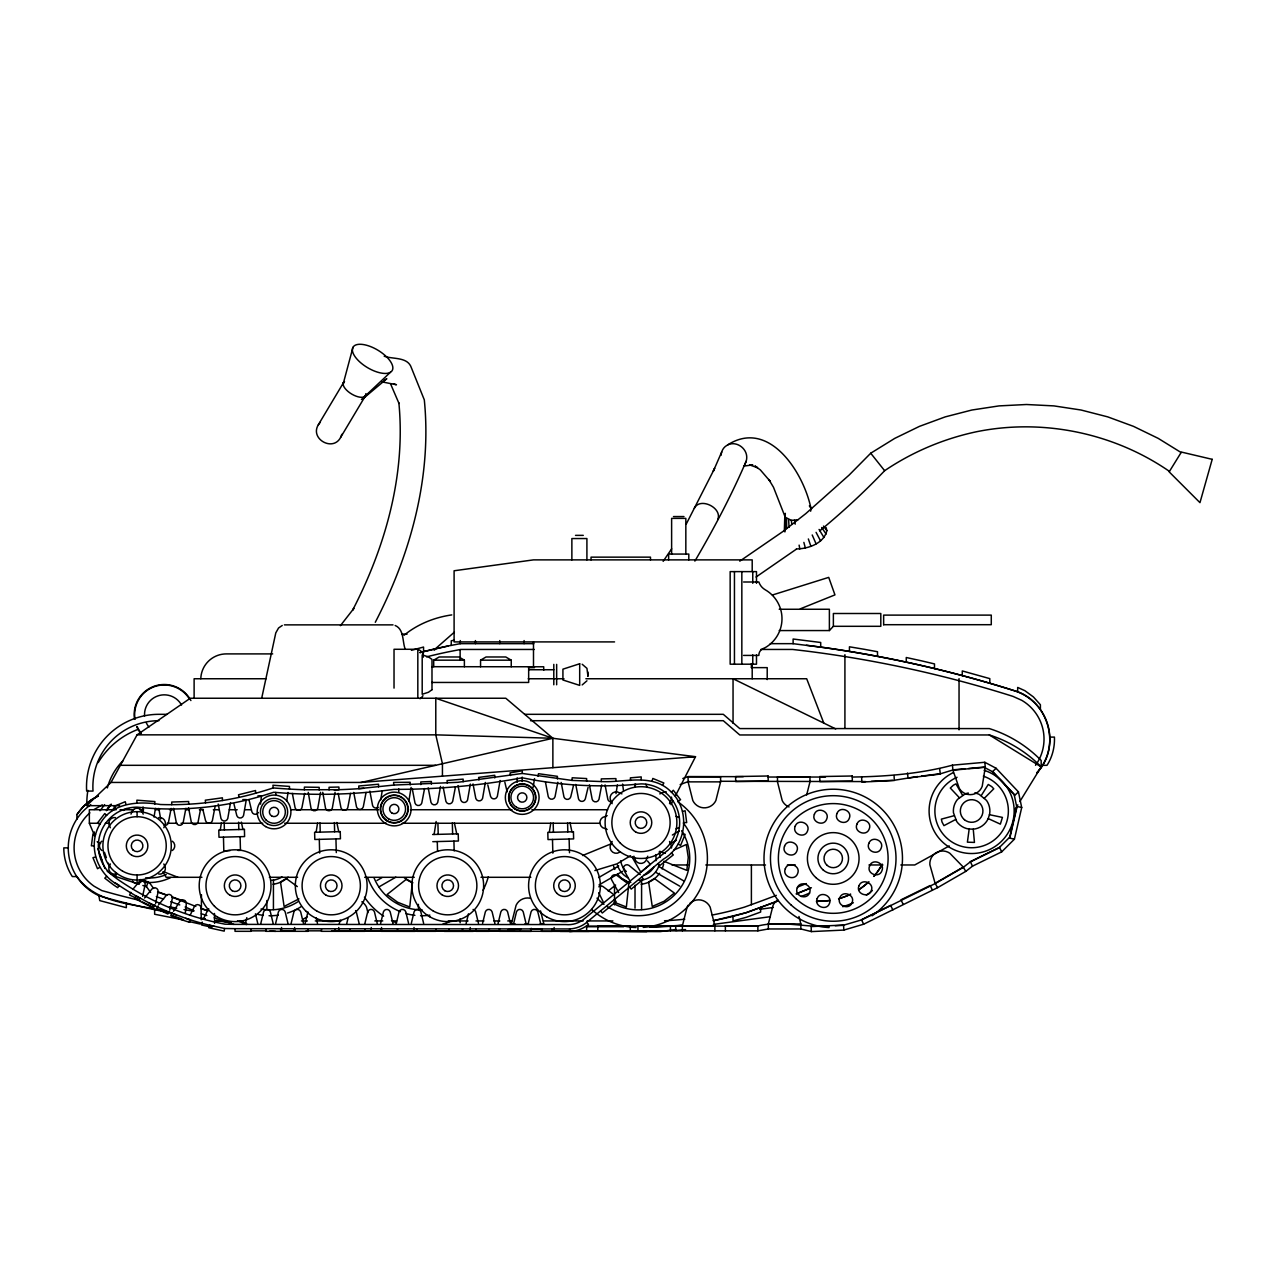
<?xml version="1.0" encoding="UTF-8"?>
<svg xmlns="http://www.w3.org/2000/svg" width="1276" height="1276" viewBox="0 0 1276 1276"><rect width="100%" height="100%" fill="white"/><g stroke="black" fill="none" stroke-linecap="round" stroke-linejoin="round"><path stroke-width="1.5" d="M378.525 786.909L378.525 784.23L358.795 786L358.795 788.664L393.774 785.075L457.861 782.3L522.267 773.447L571.983 780.418L601.267 781.55L601.283 778.886L615.925 778.599L615.925 781.263M201.401 908.496L201.448 894.683M522.267 773.447L522.283 770.736L510.049 772.905L510.48 775.521M601.267 781.55C624.873 782.858 652.61 772.57 671.415 792.157C690.683 810.739 686.663 845.844 663.345 859.195L585.269 923.521A29.46 29.46 0 0 1 569.59 928.944L235.039 928.673L235.023 931.32L250.989 931.32L250.989 928.673M784.995 530.545L785.282 513.335L784.899 531.933M641.158 779.572L641.222 776.909L630.376 777.85L630.567 780.481M106.658 876.277L104.776 878.175L113.468 884.842L117.695 887.665L119.162 885.464C97.215 874.666 87.103 845.797 99.831 824.344C111.794 802.285 138.494 800.961 160.409 804.502C186.79 805.379 213.283 802.971 239.09 797.372C250.622 794.82 261.995 791.614 273.224 787.93C283.575 788.791 293.943 789.429 304.326 789.764L304.406 787.101L319.175 787.34L319.175 789.988M784.341 531.071L784.82 515.392M582.191 664.254L586.944 668.353L587.901 675.833M154.747 804.215L154.89 801.567L136.883 800.18L136.931 802.843M571.983 780.418L572.19 777.77L586.625 778.567L586.625 781.231M185.323 913.377L186.328 903.567A3.541 3.541 0 0 0 179.932 901.319L173.488 911.255M224.512 928.481L224.209 931.129L208.833 927.748L209.471 925.18L224.512 928.481L235.039 928.673M969.17 829.081L967.399 842.176L974.449 842.431L973.253 829.177A18.263 18.263 0 0 0 988.23 818.586L989.634 814.024A18.263 18.263 0 0 0 986.507 800.403L979.234 794.39A18.263 18.263 0 0 0 974.673 792.986M220.269 830.022L221.45 822.621M316.113 832.255L317.58 822.988M434.095 834.456L436.153 821.505M549.302 832.351L550.769 823.1M984.817 762.282L985.263 767.275L982.217 786.303A12.744 12.744 0 0 1 959.265 788.345L952.901 770.162L952.454 765.169L984.817 762.282L996.109 768.28L1018.439 791.886L1021.709 807.533L1014.404 839.193L1001.692 851.858L972.503 866.149L965.757 871.396L937.621 887.649L863.661 924.207L843.819 930.076L811.361 931.592L800.85 928.96L768.343 928.96L757.88 930.842L575.157 930.842M538.041 776.318L538.472 773.703L557.405 776.334L557.405 778.998M261.692 698.243L275.791 632.88L278.567 627.983L282.251 625.479M142.593 896.342L145.097 884.778A3.541 3.541 0 0 0 140.95 880.743M155.624 903.392L158.128 891.812A3.541 3.541 0 0 0 152.035 888.878L144.523 898.033M169.804 909.995L172.308 898.432A3.541 3.541 0 0 0 166.215 895.481L158.702 904.636M810.643 511.197L811.105 509.14C804.024 472.694 768.024 416.04 725.215 446.552A14.196 12.824 42.8 0 0 721.147 455.229M796.384 548.951C808.25 548.824 823.849 543.496 826.864 530.672L826.146 527.658M202.262 922.085L201.608 924.972L211.928 927.301M154.029 817.103L155.417 808.394M260.527 804.135L261.452 795.841L257.927 795.841M245.423 923.409L246.81 917.651M286.669 801.184L288.057 792.46M260.814 923.409L263.59 911.893A3.541 3.541 0 0 1 270.368 911.893L273.144 923.409M275.632 923.409L278.407 911.893A3.541 3.541 0 0 1 285.186 911.893L287.961 923.409M291.135 923.409L293.911 911.893A3.541 3.541 0 0 1 300.689 911.893L303.465 923.409M305.155 923.409L307.947 911.893M346.769 923.409L348.173 917.651M380.774 799.797L382.162 791.072M364.904 923.409L367.679 911.893A3.541 3.541 0 0 1 374.458 911.893L377.233 923.409M408.798 801.456L411.111 787.42M380.631 923.409L383.422 911.893A3.541 3.541 0 0 1 390.185 911.893L392.976 923.409M396.262 923.409L399.037 911.893A3.541 3.541 0 0 1 405.816 911.893L408.591 923.409M411.303 923.409L414.078 911.893A3.541 3.541 0 0 1 420.857 911.893L423.632 923.409M466.139 923.409L468.467 913.823M482.567 923.409L485.343 911.893A3.541 3.541 0 0 1 492.121 911.893L494.897 923.409M498.071 923.409L500.846 911.893A3.541 3.541 0 0 1 507.625 911.893L510.4 923.409M533.145 787.292L534.532 778.583M513.686 923.409L516.461 911.893A3.541 3.541 0 0 1 523.24 911.893L526.015 923.409M528.28 923.409L531.055 911.893A3.541 3.541 0 0 1 537.834 911.893L540.609 923.409M573.498 785.426L570.723 796.942A3.541 3.541 0 0 1 563.96 796.942L561.169 782.459M588.077 787.42L585.301 798.935A3.541 3.541 0 0 1 578.522 798.935L575.747 784.453M616.005 793.608L617.393 784.884M339.225 923.952L340.166 920.219M682.389 930.842L682.389 925.818L687.11 907.14A12.744 12.744 0 0 1 688.338 905.083M720.589 781.869L715.868 800.546A12.744 12.744 0 0 1 692.82 800.546L688.099 781.869L688.099 776.845L720.589 776.845L720.589 781.869L688.099 781.869M768.343 928.96L768.343 923.952L773.081 905.274A12.744 12.744 0 0 1 777.786 899.947M806.671 794.932L809.973 781.869L809.973 776.845L777.483 776.845L777.483 781.869L782.204 800.546A12.744 12.744 0 0 0 789.046 806.942M343.515 382.656L352.958 347.375M652.132 781.024L652.818 778.44L663.839 783.001L662.515 785.314M139.228 884.284L115.638 876.484L116.69 873.31M150.664 892.434L146.501 886.692L148.064 881.923L140.807 879.531M343.228 384.124L344.026 381.795L318.346 424.78C309.574 438.848 333.004 452.135 340.612 437.429L365.606 395.56M365.909 394.093L365.111 396.421L361.443 399.452M130.997 814.136L132.449 810.563A5.71 5.71 0 0 1 141.732 810.563L143.183 814.136M634.523 787.356L635.783 784.261M647.745 856.212L645.863 860.853A6.189 6.189 0 0 1 635.783 860.853L633.885 856.212M340.612 437.429L341.872 434.303M721.706 451.959L713.348 471.115L714.624 468.42L686.137 524.276M746.189 461.178C731.403 495.582 713.778 528.822 694.878 561.105M110.358 863.964L108.859 867.52A5.71 5.71 0 0 0 115.43 874.092M163.822 827.741L165.322 824.184A5.71 5.71 0 0 0 158.75 817.613L158.862 817.709M612.129 841.458L610.167 846.068A6.189 6.189 0 0 0 617.297 853.213L620.391 851.905M669.517 803.657L671.479 799.031A6.189 6.189 0 0 0 671.479 797.085M694.319 508.263C700.093 496.731 722.79 507.992 717.718 519.619M375.288 622.289C410.569 554.263 432.038 476.857 424.302 399.851L411.366 367.743C407.682 356.594 392.912 359.401 384.204 356.227M130.854 892.323L129.562 894.986L139.068 899.58M154.97 904.732L153.678 907.395L142.577 902.036M158.049 905.976L156.757 908.64L167.858 913.999L169.15 911.335M190.108 915.259L194.462 906.407A3.541 3.541 0 0 1 201.082 907.89L201.257 919.741M203.458 918.88L207.829 910.027A3.541 3.541 0 0 1 208.833 908.911M670.921 804.614L672.835 800.897M675.307 796.065L695.516 756.716L552.875 738.278L435.786 734.848L137.074 734.848L110.98 782.443L86.64 805.666L119.593 805.666M1014.787 809.797L1017.833 804.837M1019.859 801.535L1041.184 766.876L1041.184 760.48A125.032 125.032 0 0 0 989.331 728.58L739.761 728.58L723.301 714.321L524.595 714.321M586.944 680.81L582.191 684.909M671.654 548.824L663.153 561.344M100.038 810.754L104.632 804.63M107.072 809.239L110.518 804.646M106.355 810.691L110.932 804.582M318.346 424.78L320.388 422.101M340.405 625.671L353.851 608.429L352.654 610.119C385.48 546.686 405.848 474.576 398.862 402.769M76.943 814.551L83.243 806.639L90.931 800.1L98.268 795.969A52.603 52.603 0 0 0 76.943 814.551L76.943 819.176M132.752 889.452L139.004 881.828M1036.878 772.666C1061.584 747.704 1048.76 700.795 1015.233 690.97C953.379 671.415 889.93 656.917 825.7 647.809M779.205 630.567L829.384 630.567L833.372 626.309L833.372 613.501L880.807 613.501L880.807 626.309L833.372 626.309M123.325 810.435L126.356 808.601L128.732 808.872M1181.113 452.533L1158.209 438.37L1133.503 426.359L1107.712 416.869L1081.091 410.027L1053.928 405.896L1026.478 404.508L999.044 405.896L971.865 410.027L945.261 416.869L919.47 426.359L894.763 438.37L870.726 453.219L849.194 475.007L805.778 513.638L782.89 531.534L739.777 561.153M1169.454 471.402C1113.788 432.899 1042.636 418.241 976.315 431.782C943.602 438.753 912.34 451.943 884.635 470.7C864.251 492.026 842.559 512.043 819.814 530.816M981.212 795.634L988.262 784.453L991.755 786.638L993.765 788.807L984.434 798.17M671.415 792.157L673.313 790.259L680.571 799.733L678.258 801.073M996.109 768.28L992.473 771.725L1014.787 795.331L1018.439 791.886M364.553 396.645L390.408 372.289A22.793 10.144 30.9 0 0 372.145 347.231A22.793 10.144 30.9 0 0 355.35 357.089A22.793 10.144 30.9 0 0 390.408 372.289M454.368 632.162L434.047 649.978L435.419 649.34M403.982 635.32C417.555 624.155 434.446 617.393 451.784 614.904M363.58 398.24L386.819 378.717L384.156 380.36M298.951 898.878L284.101 906.454L280.497 882.003L286.239 878.526L297.34 886.581M608.173 890.983L615.622 885.081M796.176 549.302L756.062 577.007M137.074 734.848L190.284 698.243L505.79 698.243L552.875 738.278L552.875 767.689M630.583 855.717L617.01 863.836L594.855 870.567M433.696 666.774L433.696 660.17L439.183 656.981L458.913 656.981L464.384 660.17L464.384 666.774M480.558 666.774L480.558 660.17L486.044 656.981L505.775 656.981L511.245 660.17L511.245 666.774M99.831 867.361L97.502 868.701L92.941 857.679L95.525 856.993M376.978 880.488L382.002 877.585M379.004 886.884L395.831 877.17M598.619 877.585L618.716 865.973M672.356 835.014L679.183 831.059M598.986 884.938L622.544 871.333M669.725 844.106L676.36 840.262M937.621 887.649L935.117 883.295L963.252 867.058L965.757 871.396M94.105 809.51L102.287 804.901M949.248 845.94L914.748 864.968L900.824 864.968M673.935 850.023L686.297 844.521L688.258 857.408L686.839 870.376L663.855 861.284M582.574 855.526L611.89 843.516M607.169 815.635L602.511 817.517A6.189 6.189 0 0 0 602.511 827.598L607.169 829.48M676.025 828.858L679.119 827.598M659.772 793.895L664.333 791.902A6.189 6.189 0 0 1 666.295 791.886M800.307 608.827L834.951 594.887L828.714 577.374L772.427 594.999M811.408 887.761L796.128 893.902A1585.893 1585.893 0 0 0 810.26 888.192M801.232 896.486L809.718 893.072M776.94 901.319L746.364 912.643L713.475 920.682M682.82 778.535L688.099 776.558L743.27 776.669M680.172 784.58L688.96 781.279M727.926 444.798C736.619 440.73 747.226 448.53 746.731 457.909A14.196 12.824 42.8 0 1 744.801 464.129M852.272 777.036C885.863 776.574 919.98 773.878 952.454 765.169M940.683 773.719L953.363 769.827L964.8 768.806M743.653 466.107L752.76 464.911L749.602 464.911L757.497 467.718L755.009 466.011L760.368 469.935L770.401 481.61L768.822 479.489L773.495 487.272L785.25 517.227L791.343 520.353L797.915 519.795M954.129 815.699L941.369 819.128L942.023 822.015L943.953 825.652L955.644 819.495M411.43 650.297L423.552 647.044L423.552 651.685L420.091 652.61M682.548 811.44L685.132 810.754L686.695 822.589L684.016 822.589M423.552 651.685L447.972 646.039M507.912 929.71L520.927 928.96M454.415 640.169L451.257 640.775L451.257 645.417M894.62 780.21L917.731 776.526M759.619 909.31L773.352 907.459M816.481 901.606L820.404 901.079A70.499 70.499 0 0 0 829.607 900.473A70.579 70.579 0 0 1 816.624 901.079M675.961 929.47L660.234 931.592L331.616 930.794M713.348 924.414L770.401 916.678M921.559 776.063L938.769 773.942M685.563 929.55L675.738 930.491L675.738 925.85M968.596 768.471L983.844 767.115L993.207 772.092L1014.085 794.166L1016.876 807.485L1010.113 836.801L998.917 847.95L969.999 862.113L963.125 867.473L935.452 883.439L861.938 919.789L843.021 925.371L835.238 925.738M952.901 770.162L985.263 767.275M681.831 925.339L650.202 926.95M360.773 782.443L695.516 756.716L689.566 756.716M865.591 781.582L720.589 781.279M871.396 781.311L892.69 780.306M829.384 926.025C805.443 927.955 781.406 919.996 757.45 926.105L586.625 926.105M304.326 789.764L339.001 789.685L338.906 787.037L329.048 787.276L329.096 789.924M432.612 834.504L458.228 833.834L458.419 841.012L432.787 841.682M229.983 850.645L223.826 850.805L223.459 837.136M238.022 850.438L240.462 850.374L240.111 836.689M646.773 931.592L618.142 931.368M673.473 516.557L683.968 516.557M575.508 535.362L583.276 535.362M743.557 582L758.853 582A14.18 14.18 0 0 0 765.249 589.799A33.335 33.335 0 0 1 765.249 647.618L763.144 648.559A7.193 7.193 0 0 0 758.853 655.417L743.557 655.417M779.205 609.258L829.384 609.258L829.384 630.567M883.646 624.698L991.277 624.698L991.277 615.112L883.646 615.112L883.646 624.777M284.389 624.873L393.024 624.873M614.553 641.908L454.096 641.908L454.096 570.771L533.496 559.877L752.202 559.877L752.202 571.616M460.126 643.662L533.862 643.662M770.289 643.662L793.114 643.662L793.114 639.021L820.707 642.482L820.707 647.123M534.229 649.452L460.684 649.452L448.977 651.717A526.015 526.015 0 0 0 426.535 656.853M760.815 649.452L792.619 649.452L805.698 650.983A1166.774 1166.774 0 0 1 1013.016 696.393L1021.757 700.333A44.82 44.82 0 0 1 1035.522 765.329M272.681 653.902L226.315 653.902A25.536 25.536 0 0 0 200.795 678.752M433.696 660.17L464.384 660.17M480.558 660.17L511.245 660.17M431.735 666.694L543.72 666.774L543.72 670.203M528.551 667.635L534.485 667.635M751.42 667.635L767.211 667.635L767.211 679.598M528.663 669.74L553.8 669.74M266.094 678.752L194.112 678.752L194.112 697.828M528.2 678.752L564.008 678.752M585.875 678.752L806.687 678.752L823.802 723.093M431.735 682.453L528.663 682.453L528.663 666.694M166.901 714.321L158.942 714.321A72.445 72.445 0 0 0 86.64 791.072L93.02 791.072A66.065 66.065 0 0 1 158.942 720.701M530.545 720.701L723.301 720.701L739.761 734.96L989.331 734.96L1041.184 766.876A125.032 125.032 0 0 0 989.331 734.96M1049.797 737.097L1054.439 737.097C1054.869 746.923 1052.381 757.035 1046.99 765.329L1042.364 765.329M120.375 765.313L435.579 765.313M768.104 777.036L825.492 777.036M110.98 782.443L361.236 782.443L552.875 738.278L435.786 698.243L435.786 734.848L442.437 763.734L442.437 776.175M242.807 799.589L246.316 799.589L243.541 815.539A3.541 3.541 0 0 1 236.778 815.539L233.986 804.039M116.212 809.734L89.352 809.734L89.352 823.259L94.312 835.014M120.04 809.734L133.693 809.734M139.658 809.734L143.646 809.734M155.592 809.734L159.58 809.734M169.533 809.734L173.504 809.734M185.451 809.734L189.438 809.734M199.391 809.734L203.378 809.734M213.331 809.734L219.312 809.734M229.265 809.734L237.224 809.734M245.199 809.734L251.165 809.734M290.992 809.734L378.605 809.734M410.457 809.734L512.011 809.734M531.917 809.734L607.583 809.734M89.352 823.259L99.321 823.259M105.302 823.259L109.273 823.259M167.076 823.259L177.045 823.259M181.032 823.259L262.744 823.259M284.66 823.259L386.309 823.259M402.259 823.259L599.56 823.259M94.057 845.844L91.378 845.844L92.941 834.025L95.525 834.711M68.441 847.87L63.8 847.87A52.603 52.603 0 0 0 72.317 876.564L76.943 876.564C98.284 906.534 140.248 903.248 172.18 913.217M671.974 864.968L687.892 864.968M705.803 864.968L765.504 864.968M787.388 864.968L795.363 864.968M868.988 864.968L882.912 864.968M201.927 877.298L166.103 877.298L163.153 872.098M269.348 877.298L297.611 877.298M364.649 877.298L414.285 877.298M480.988 877.298L530.832 877.298M301.407 920.937L307.356 920.937M315.284 920.937L341.091 920.937M374.809 920.937L382.752 920.937M392.673 920.937L396.645 920.937M448.227 920.937L468.069 920.937M476.012 920.937L483.939 920.937M493.86 920.937L499.825 920.937M507.752 920.937L511.724 920.937M543.464 920.937L583.148 920.937M587.12 920.937L612.911 920.937M515.185 923.952L511.373 923.952L516.094 905.274A12.744 12.744 0 0 1 530.003 898.192M524.739 923.952L528.567 923.952M540.035 923.952L543.863 923.952L540.545 910.873M768.343 923.952L800.85 923.952L800.85 928.96M682.389 925.818L714.879 925.818L714.879 930.842M587.024 926.727L623.709 926.727M530.481 928.96L541.949 928.96M250.957 930.842L266.237 930.842M306.112 930.842L321.408 930.842M332.94 930.842L350.214 930.842M363.596 930.842L381.524 930.842L381.524 927.492M396.82 930.842L417.81 930.842M434.972 930.842L450.269 930.842M461.434 930.842L475.964 930.842M487.432 930.842L498.9 930.842M569.431 930.842L554.135 930.842L554.135 927.492M415.322 931.368L381.253 931.32L381.253 928.673M444.287 931.368L473.268 931.368M560.196 931.368L589.177 931.368M401.621 634.06L407.028 634.204M973.349 829.177L968.596 829.001A18.263 18.263 0 0 1 956.745 821.569L953.443 812.716A18.263 18.263 0 0 1 957.558 799.35L965.262 793.879A18.263 18.263 0 0 1 968.34 793.034M269.954 930.922L275.536 931.368M243.03 923.824L245.853 924.143M792.954 643.662L825.859 647.809M216.282 920.538L231.052 922.468M201.544 918.353L205.213 918.895M183.6 919.948L154.635 914.254L154.635 909.628M381.731 381.843L396.453 384.746L393.439 383.821M989.426 814.694L1002.426 817.406L1000.352 824.137L988.23 818.586M188.258 921.368L200.284 924.079M1021.709 807.533L1016.828 806.4L1009.523 838.061L1014.404 839.193M682.548 833.722L685.132 834.408L680.571 845.43L678.258 844.09M201.066 908.432L208.355 910.729M201.209 908.783L206.68 910.506M201.385 913.791L206.856 915.514M214.145 917.811L233.907 924.414M185.69 918.289L190.395 919.805L189.598 922.325A215.134 215.134 0 0 1 170.777 915.578L171.75 913.106L185.69 918.289A284.181 284.181 0 0 0 214.288 926.36M140.089 879.595L149.42 882.673L153.614 888.463M142.864 885.48L146.501 886.692M172.005 915.45L181.974 918.959M158.017 891.876L167.028 895.082M172.435 897.012L185.036 901.494M157.538 892.02L166.725 895.273M172.228 897.235L195.834 906.454M156.342 896.597L163.551 899.165M170.745 901.733L179.756 904.939M163.232 871.588L178.002 877.298M614.219 902.244L626.372 906.997L628.956 882.418L623.087 879.18M676.025 816.257L679.119 817.517M621.922 793.863L617.297 791.902A6.189 6.189 0 0 0 610.167 799.031L612.129 803.657M659.724 851.252L664.333 853.213A6.189 6.189 0 0 0 665.322 853.293M237.527 920.809L246.443 924.59M185.148 906.997L194.159 910.873M395.145 625.479C404.061 629.18 402.387 641.35 405.018 648.655M149.148 902.993L153.614 905.131L152.466 907.523A215.134 215.134 0 0 1 134.762 898.224L136.085 895.912L149.148 902.993A284.181 284.181 0 0 0 176.359 914.94M835.7 728.915L733.046 678.752L733.046 723.332M97.151 841.729L100.629 843.484M959.345 797.691L950.301 788.042L953.332 785.234L955.931 783.863L962.582 795.299M658.416 866.276L684.159 881.142M655.88 872.385L679.725 886.166M99.831 824.344L97.502 823.004L104.776 813.53L106.658 815.428M107.248 871.269L115.638 876.484M626.229 882.37L616.723 875.304A3.541 3.541 0 0 0 611.523 879.643L618.653 892.546M612.544 893.663L603.054 886.597A3.541 3.541 0 0 0 598.843 886.836M671.415 853.006L673.313 854.904L659.788 865.575L658.097 863.533M963.252 867.058L949.822 853.245A12.744 12.744 0 0 0 929.869 864.761L935.117 883.295M810.659 507.29L809.367 505.79L811.616 508.773M647.474 860.933L650.313 864.362L640.839 872.242L632.752 858.206A3.541 3.541 0 0 1 632.481 856.738M640.265 874.634L628.861 865.288A3.541 3.541 0 0 0 623.661 869.626L630.791 882.529M641.684 877.075L643.375 879.116L631.253 889.117L629.562 887.075M614.426 899.564L616.101 901.606L602.304 913.01L600.613 910.952M870.726 453.219L884.635 470.7M586.832 922.325L588.491 924.398L586.816 925.69A32.107 32.107 0 0 1 569.718 931.592L569.59 928.944M823.483 526.063L826.864 530.672M821.68 527.498L826.098 534.022M819.064 529.428L823.945 537.483M115.574 808.585L114.234 806.273L125.255 801.711L125.957 804.295M816.082 532.347L820.532 540.849M598.715 892.706L603.07 901.558M1001.692 851.858L999.491 847.344L970.302 861.635L972.503 866.149M932.357 890.042L930.156 885.528L900.968 899.835L903.185 904.333M892.849 909.916L890.632 905.402L861.46 919.693L863.661 924.207M812.206 534.979L816.082 543.847M390.6 383.948L399.005 403.487M669.517 841.458L671.479 846.068A6.189 6.189 0 0 1 671.479 848.03M163.822 863.964L165.322 867.52A5.71 5.71 0 0 1 158.75 874.092M110.358 827.741L108.859 824.184A5.71 5.71 0 0 1 115.43 817.613M645.863 784.261L647.123 787.356M99.608 854.043L102.255 861.236M104.457 852.352L106.402 857.743M108.332 863.134L109.64 866.739M97.789 848.652L104.919 868.43M808.346 538.95L810.898 546.303M803.864 542.396L805.363 548.042M798.951 916.471L800.85 923.952M714.879 925.818L710.158 907.14A12.744 12.744 0 0 0 689.917 903.28M367.935 912.739L366.515 907.14A12.744 12.744 0 0 0 361.826 901.813M623.517 790.865L622.592 784.07M504.849 782.284L507.162 791.886M487.799 784.915L490.574 796.431A3.541 3.541 0 0 0 497.337 796.431L500.128 780.481M478.484 923.409L475.693 911.893A3.541 3.541 0 0 0 473.061 909.469M359.114 923.409L356.323 911.893A3.541 3.541 0 0 0 355.605 910.601M316.097 917.651L317.485 923.409M249.123 800.291L251.898 811.807A3.541 3.541 0 0 0 258.39 812.493M255.439 913.823L257.752 923.409M202.804 809.223L205.58 820.739A3.541 3.541 0 0 0 212.358 820.739L215.134 806.257M160.664 819.033L158.814 808.394M239.09 797.372L238.516 794.788L255.551 790.514L255.551 793.273M569.989 822.589L571.935 831.761M454.384 822.861L456.744 833.866M336.8 822.494L338.746 831.665M241.355 822.095L242.919 829.432M794.501 520.353L795.219 524.165M799.111 545.123L799.813 548.935M939.694 769.077L940.316 774.053L908.065 778.009L907.443 773.033M478.963 780.067L478.644 777.435L494.753 775.266L494.753 777.945M791.343 520.353L791.79 524.165M273.224 787.93L272.92 785.25L289.477 786.415L289.477 789.078M205.596 802.843L205.308 800.196L222.407 797.819L222.407 800.515M447.286 783.161L447.079 780.529L463.14 779.11L463.14 781.773M393.774 785.075L393.598 782.427L410.17 782.252L410.17 784.915M788.632 519.795L789.062 527.339M894.077 775.505L894.317 780.513L861.858 782.044L861.619 777.036M843.819 930.076L843.58 925.052L811.121 926.583L811.361 931.592M569.128 839.018L569.495 852.703M567.581 822.653L567.82 831.872M553.178 823.036L553.417 832.255M552.492 839.464L552.843 853.134M453.921 841.123L454.176 850.901M452.326 822.924L452.629 833.978M437.923 823.307L438.21 834.36M437.285 841.57L437.54 851.331M335.939 838.922L336.306 852.591M334.392 822.557L334.631 831.777M319.989 822.94L320.228 832.143M319.303 839.353L319.654 853.038M238.612 822.175L238.803 829.544M224.193 822.557L224.385 829.926M214.464 913.488L214.623 923.345M786.558 518.742L786.67 528.583M188.673 804.167L188.673 801.519L171.718 802.046L171.718 804.693M1040.403 709.392L1040.403 704.751L1033.369 696.903L1024.851 690.667L1017.674 687.429L1017.674 692.07M989.809 683.266L989.809 678.625L962.279 670.937L962.279 675.578M959.042 678.673L959.042 729.856M934.495 668.56L934.495 663.919L921.447 660.824L906.263 657.507L906.263 662.132M877.505 656.374L877.505 651.733L864.267 649.293L849.433 646.804L849.433 651.43M844.919 654.684L844.919 728.309M760.64 907.411L760.64 912.053L746.364 917.269L733.014 920.937L733.014 916.296M757.88 930.842L757.88 925.818L725.374 925.818L725.374 930.842M756.493 583.323L756.493 571.616L730.159 571.616L730.159 664.19L756.493 664.19L756.493 654.907M752.76 571.616L752.76 583.323M752.76 654.907L752.76 664.19M752.202 664.19L752.202 678.752M751.389 663.6L751.389 667.587M751.389 865.16L751.389 904.796M741.835 571.616L741.835 664.19M734.45 571.616L734.45 664.19M688.801 559.877L688.801 554.071L668.64 554.071L668.64 559.877M685.834 554.071L685.834 518.375L671.623 518.375L671.623 554.071M670.426 930.842L670.426 925.818L637.936 925.818L637.936 930.842M650.489 559.877L650.489 557.149L591.043 557.149L591.043 559.877M641.589 879.882L641.589 909.533M635.017 885.225L635.017 908.193M634.922 784.07L634.922 787.021M630.296 930.842L630.296 925.818L597.806 925.818L597.806 930.842M614.506 885.018L614.506 904.875M605.063 784.884L607.839 799.366A3.541 3.541 0 0 0 611.97 801.791M601.746 784.884L598.97 799.366A3.541 3.541 0 0 1 592.192 799.366L589.416 784.884M587.933 672.037L587.933 676.376M586.912 559.877L586.912 538.552L571.871 538.552L571.871 559.877M586.625 925.818L586.625 930.842M557.819 782.252L555.044 796.734A3.541 3.541 0 0 1 548.265 796.734L545.49 782.252M556.655 664.381L556.655 684.781M553.8 664.381L553.8 684.781M552.173 928.673L552.173 931.32L541.471 931.32L541.471 928.673M533.496 641.908L533.496 667.125M531.215 928.274L531.215 931.368L499.49 931.32L499.49 928.673M530.768 928.673L530.768 931.32M524.101 640.568L524.101 643.662M522.203 777.1L522.203 781.534M520.225 928.673L520.225 931.32M517.179 777.834L517.179 782.284M509.666 928.673L509.666 931.32M499.761 640.568L499.761 643.662M489.298 928.673L489.298 931.32L475.9 931.32L475.9 928.673M485.343 782.443L482.567 798.409A3.541 3.541 0 0 1 475.788 798.409L473.013 783.927M475.422 640.568L475.422 643.662M470.35 784.07L467.558 800.036A3.541 3.541 0 0 1 460.795 800.036L458.02 785.553M470.222 927.492L470.222 930.842M462.502 928.673L462.502 931.32M460.285 640.568L460.285 643.662L447.812 646.039A531.741 531.741 0 0 0 419.916 652.578M460.126 649.644L460.126 659.612M460.126 918.752L460.126 922.739M455.452 786.877L452.677 801.36A3.541 3.541 0 0 1 445.898 801.36L443.123 786.877M449.168 928.673L449.168 931.32M440.523 786.383L437.748 802.349A3.541 3.541 0 0 1 430.969 802.349L428.194 787.866M435.834 928.673L435.834 931.32L416.662 931.32L416.662 928.673M431.384 784.15L431.384 781.486L420.793 781.949L420.793 784.612M424.557 788.568L421.782 803.051A3.541 3.541 0 0 1 415.003 803.051L412.228 788.568M423.297 654.014L423.297 657.204M418.4 904.365L418.4 908.193M417.826 698.339L417.826 649.277L394.029 649.277L394.029 688.115M414.014 927.492L414.014 930.842M398.782 788.887L398.782 791.854M397.506 928.673L397.506 931.32M371.252 927.492L371.252 930.842M369.833 791.072L372.608 805.555A3.541 3.541 0 0 0 378.111 807.373M366.068 792.46L363.277 806.942A3.541 3.541 0 0 1 356.514 806.942L353.723 792.46M365.016 928.673L365.016 931.32L321.504 931.32L321.504 928.673M350.533 793.369L347.742 807.852A3.541 3.541 0 0 1 340.979 807.852L338.188 793.369M349.959 928.673L349.959 931.32M338.746 927.492L338.746 930.842M335.078 792.316L332.302 808.266A3.541 3.541 0 0 1 325.524 808.266L322.748 792.316M334.902 928.673L334.902 931.32M320.579 792.348L317.788 808.314A3.541 3.541 0 0 1 311.025 808.314L308.25 792.348M308.106 928.673L308.106 931.32L265.839 931.32L265.839 928.673M304.677 793.385L301.902 807.867A3.541 3.541 0 0 1 295.123 807.867L292.348 793.385M294.644 927.492L294.644 930.842L281.533 930.842L281.533 927.492M294.389 928.673L294.389 931.32M280.672 928.673L280.672 931.32M275.728 792.46L275.728 795.426M273.431 879.882L273.431 909.533M266.875 900.537L266.875 908.193M230.541 802.572L227.766 818.538A3.541 3.541 0 0 1 220.987 818.538L218.212 804.055M200.858 807.644L198.067 822.127A3.541 3.541 0 0 1 191.304 822.127L188.529 807.644M185.897 808.346L183.122 822.829A3.541 3.541 0 0 1 176.359 822.829L173.568 808.346M171.143 808.394L168.368 822.861A3.541 3.541 0 0 1 164.221 825.301M143.087 806.91L143.087 811.345M137.09 811.664L137.09 816.72M137.09 874.985L137.09 881.748M126.34 903.057L126.34 907.699L99.735 900.601L98.858 895.481M94.312 831.936L94.312 835.796M806.416 645.241A1173.505 1173.505 0 0 1 1015.074 690.97A50.657 50.657 0 0 1 1036.925 772.857M778.36 900.76A1585.893 1585.893 0 0 1 746.205 912.643A343.1 343.1 0 0 1 713.316 920.714M681.671 925.339A343.1 343.1 0 0 1 649.723 926.982M90.771 804.725A52.603 52.603 0 0 0 99.56 895.975A861.284 861.284 0 0 0 172.021 913.217M230.892 922.468A861.284 861.284 0 0 1 216.107 920.538M205.053 918.927A861.284 861.284 0 0 1 201.369 918.353M89.862 812.844A46.781 46.781 0 0 0 94.105 886.23L101.793 890.568L115.414 894.317A854.968 854.968 0 0 0 140.551 900.585M193.139 911.144A854.968 854.968 0 0 1 184.031 909.565M176.758 908.225A854.968 854.968 0 0 1 169.485 906.821M712.215 915.036A337.327 337.327 0 0 0 744.418 907.14A1580.565 1580.565 0 0 0 776.302 895.353M684.781 919.183A337.327 337.327 0 0 1 664.493 920.778M806.32 883.55A1580.565 1580.565 0 0 1 797.516 887.075M829.129 927.572A69.239 69.239 0 0 1 768.551 833.754A69.239 69.239 0 0 1 876.245 804.199A69.239 69.239 0 0 1 872.034 915.801M683.314 823.02A57.292 57.292 0 0 1 607.089 906.486M603.995 904.333A57.292 57.292 0 0 1 596.993 898.16M681.623 830.74A51.423 51.423 0 0 1 614.633 904.11M654.062 866.627A17.752 17.752 0 0 1 643.662 875.368M626.341 871.556A17.752 17.752 0 0 1 620.71 860.806M655.625 854.585A17.752 17.752 0 0 1 655.896 860.742M659.229 865.016A21.931 21.931 0 0 1 639.292 880.36M628.207 877.92A21.931 21.931 0 0 1 617.393 865.08M659.198 851.826A21.931 21.931 0 0 1 660.202 857.456M677.843 801.791A69.095 69.095 0 0 1 643.232 927.381M636.022 927.524A69.095 69.095 0 0 1 591.713 909.485M663.632 864.027A25.935 25.935 0 0 1 662.053 868.86M659.564 873.294A25.935 25.935 0 0 1 641.158 884.236M629.467 882.832A25.935 25.935 0 0 1 617.409 873.821M614.825 869.45A25.935 25.935 0 0 1 613.581 866.292M170.729 877.553A48.472 48.472 0 0 1 144.3 882.258M107.184 810.18A48.472 48.472 0 0 1 111.235 804.135M166.231 874.634A43.942 43.942 0 0 1 145.608 877.84M112.256 810.515A43.942 43.942 0 0 1 115.653 805.858M422.101 909.884A51.423 51.423 0 0 1 373.948 877.617M429.868 915.147A57.292 57.292 0 0 1 420.538 915.737M414.907 915.339A57.292 57.292 0 0 1 405.752 913.488M400.425 911.654A57.292 57.292 0 0 1 367.663 877.537M488.309 876.787A69.095 69.095 0 0 1 483.03 890.249M450.986 921.033A69.095 69.095 0 0 1 442.565 924.318M396.453 922.787A69.095 69.095 0 0 1 391.477 920.602M383.645 916.152A69.095 69.095 0 0 1 364.457 897.188M412.85 882.832A25.935 25.935 0 0 1 404.189 877.601M301.024 906.71A57.292 57.292 0 0 1 287.483 913.058M278.343 915.147A57.292 57.292 0 0 1 269.029 915.737M263.382 915.339A57.292 57.292 0 0 1 257.848 914.398M297.866 901.781A51.423 51.423 0 0 1 260.99 909.054M281.98 876.931A21.931 21.931 0 0 1 271.15 880.36M307.388 916.678A69.095 69.095 0 0 1 302.715 919.406M246.635 923.425A69.095 69.095 0 0 1 239.952 920.602M288.121 877.154A25.935 25.935 0 0 1 273.016 884.236M983.349 776.175A36.733 36.733 0 0 1 1001.867 831.856A36.733 36.733 0 0 1 943.235 834.313A36.733 36.733 0 0 1 957.048 777.275M984.131 770.337A42.539 42.539 0 0 1 1007.338 834.105A42.539 42.539 0 0 1 939.646 839.034A42.539 42.539 0 0 1 953.379 772.57M140.902 733.556A30.098 30.098 0 0 1 136.787 726.857M134.554 719.329A30.098 30.098 0 0 1 190.906 700.572M148.941 727.033A19.746 19.746 0 0 1 146.23 722.647M144.571 715.995A19.746 19.746 0 0 1 181.543 705.022M141.269 733.253A29.619 29.619 0 0 1 137.218 726.666M135.017 719.249A29.619 29.619 0 0 1 189.518 699.104M422.962 695.659A10.655 10.08 0 0 1 420.011 698.754M417.842 649.261A10.655 10.08 0 0 1 422.962 653.487M140.392 898.368A284.963 284.963 0 0 1 115.015 882.689M139.578 881.333A3.541 3.541 0 0 1 140.232 880.966M141.732 881.142A5.71 5.71 0 0 1 132.449 881.142M101.809 850.502A5.71 5.71 0 0 1 101.809 841.203M363.74 788.313A541.12 541.12 0 0 1 334.041 789.844M172.372 841.203A5.71 5.71 0 0 1 172.372 850.502M882.242 864.091A70.579 70.579 0 0 1 873.916 876.261M867.505 882.896A70.579 70.579 0 0 1 858.716 889.675M838.571 898.719A70.579 70.579 0 0 0 850.709 894.189A70.499 70.499 0 0 1 838.651 898.687M365.909 394.029A12.808 5.71 30.9 0 1 351.857 394.156A12.808 5.71 30.9 0 1 344.536 381.556A12.808 5.71 30.9 0 0 343.228 384.188M872.353 890.52A79.319 79.319 0 0 1 866.404 895.21M853.373 902.738A79.319 79.319 0 0 1 842.734 906.694M881.445 865.83A70.499 70.499 0 0 1 873.996 876.389M868.94 881.716A70.499 70.499 0 0 1 858.78 889.723M107.343 787.946A60.833 60.833 0 0 1 123.118 760.56M86.8 802.572A79.335 79.335 0 0 1 87.9 790.37M98.188 762.617A79.335 79.335 0 0 1 137.744 729.489M412.339 882.418L409.755 906.997L397.602 902.244L387.091 894.524L406.454 879.18L412.339 882.418M784.565 846.148C781.151 853.931 794.055 859.003 796.878 850.98C800.275 843.197 787.372 838.125 784.565 846.148M795.203 826.21C791.79 833.994 804.709 839.066 807.517 831.043C810.914 823.259 798.01 818.187 795.203 826.21M785.314 868.733C781.901 876.516 794.804 881.588 797.628 873.566C801.025 865.782 788.121 860.71 785.314 868.733M814.391 814.263C810.978 822.063 823.881 827.135 826.704 819.112C830.102 811.329 817.198 806.241 814.391 814.263M797.261 887.905C793.847 895.704 806.751 900.776 809.558 892.753C812.971 884.97 800.068 879.882 797.261 887.905M836.976 813.514C833.563 821.313 846.467 826.385 849.274 818.363C852.687 810.579 839.783 805.491 836.976 813.514M817.182 898.559C813.785 906.343 826.688 911.415 829.496 903.392C832.909 895.608 819.99 890.536 817.182 898.559M856.914 824.168C853.5 831.952 866.404 837.024 869.211 829.001C872.625 821.218 859.721 816.146 856.914 824.168M839.768 897.81C836.354 905.593 849.274 910.665 852.081 902.642C855.494 894.859 842.575 889.787 839.768 897.81M868.844 843.34C865.431 851.14 878.351 856.212 881.158 848.189C884.555 840.405 871.652 835.317 868.844 843.34M858.955 885.863C855.542 893.647 868.446 898.719 871.269 890.696C874.666 882.912 861.763 877.84 858.955 885.863M869.594 865.925C866.181 873.709 879.1 878.797 881.907 870.774C885.305 862.991 872.401 857.903 869.594 865.925M1212.2 459.328L1199.966 502.664L1169.167 471.865L1181.401 452.071L1212.2 459.328M660.681 855.845L584.169 918.959A25.121 25.121 0 0 1 565.81 924.574L235.087 924.382L224.991 924.191L215.229 922.165A279.954 279.954 0 0 1 117.52 879.196L109.72 873.215A38.679 38.679 0 0 1 137.026 807.15L148.798 808.202A321.743 321.743 0 0 0 262.218 795.889L273.718 792.268L284.229 793.082A545.937 545.937 0 0 0 394.061 789.365A695.564 695.564 0 0 0 511.197 779.748L522.235 777.802L532.475 779.748A397.091 397.091 0 0 0 630.886 784.772L641.062 783.895A38.679 38.679 0 0 1 668.337 849.928L660.681 855.845M431.99 689.726L428.433 692.278L422.196 694.272L422.196 654.875L428.433 656.885L431.99 659.421L431.99 689.726M654.381 878.526L648.639 882.003L652.243 906.454L664.19 901.207L674.366 893.04L654.381 878.526M579.687 663.759L562.923 669.166L562.923 679.98L579.687 685.387L579.687 663.759M244.418 829.4L218.786 830.07L218.978 837.247L244.593 836.577L244.418 829.4M340.245 831.617L314.614 832.287L314.805 839.48L340.437 838.795L340.245 831.617M573.434 831.729L547.803 832.399L547.994 839.576L573.626 838.906L573.434 831.729M768.104 775.999L735.614 776.558L735.71 781.582L768.2 781.008L768.104 775.999M852.24 775.999L819.766 776.558L819.846 781.582L852.336 781.008L852.24 775.999M827.007 865.272A9.235 9.235 0 0 0 842.256 860.439A9.235 9.235 0 0 0 830.437 849.657A9.235 9.235 0 0 0 827.007 865.272M822.924 869.753A15.296 15.296 0 0 0 848.173 861.747A15.296 15.296 0 0 0 828.602 843.867A15.296 15.296 0 0 0 822.924 869.753M815.811 877.537A25.839 25.839 0 0 0 858.461 863.996A25.839 25.839 0 0 0 825.428 833.834A25.839 25.839 0 0 0 815.811 877.537M796.24 898.974A54.868 54.868 0 0 0 886.82 870.232A54.868 54.868 0 0 0 816.64 806.161A54.868 54.868 0 0 0 796.24 898.974M790.913 904.812A62.763 62.763 0 0 0 894.54 871.939A62.763 62.763 0 0 0 814.247 798.632A62.763 62.763 0 0 0 790.913 904.812M964.433 819.702A11.293 11.293 0 0 0 982.775 812.876A11.293 11.293 0 0 0 967.687 800.403A11.293 11.293 0 0 0 964.433 819.702M217.159 916.79A35.888 35.888 0 0 0 271.006 885.703A35.888 35.888 0 0 0 217.159 854.617A35.888 35.888 0 0 0 217.159 916.79M305.841 911.08A35.888 35.888 0 0 0 365.893 894.986A35.888 35.888 0 0 0 321.935 851.028A35.888 35.888 0 0 0 305.841 911.08M429.789 916.79A35.888 35.888 0 0 0 483.636 885.703A35.888 35.888 0 0 0 429.789 854.617A35.888 35.888 0 0 0 429.789 916.79M546.543 916.79A35.888 35.888 0 0 0 600.374 885.703A35.888 35.888 0 0 0 546.543 854.617A35.888 35.888 0 0 0 546.543 916.79M618.397 850.47A35.888 35.888 0 0 0 676.44 828.204A35.888 35.888 0 0 0 628.143 789.078A35.888 35.888 0 0 0 618.397 850.47M115.558 872.417A34.197 34.197 0 0 0 170.856 851.204A34.197 34.197 0 0 0 124.841 813.928A34.197 34.197 0 0 0 115.558 872.417M232.2 890.744A5.822 5.822 0 0 0 240.925 885.703A5.822 5.822 0 0 0 232.2 880.663A5.822 5.822 0 0 0 232.2 890.744M214.512 906.311A29.141 29.141 0 0 0 263.255 893.248A29.141 29.141 0 0 0 227.559 857.552A29.141 29.141 0 0 0 214.512 906.311M229.712 895.034A10.782 10.782 0 0 0 245.885 885.703A10.782 10.782 0 0 0 229.712 876.373A10.782 10.782 0 0 0 229.712 895.034M328.315 890.744A5.822 5.822 0 0 0 337.039 885.703A5.822 5.822 0 0 0 328.315 880.663A5.822 5.822 0 0 0 328.315 890.744M325.827 895.034A10.782 10.782 0 0 0 342 885.703A10.782 10.782 0 0 0 325.827 876.373A10.782 10.782 0 0 0 325.827 895.034M316.655 910.936A29.141 29.141 0 0 0 360.358 885.703A29.141 29.141 0 0 0 316.655 860.471A29.141 29.141 0 0 0 316.655 910.936M271.708 816.002A4.673 4.673 0 0 0 278.71 811.951A4.673 4.673 0 0 0 271.708 807.899A4.673 4.673 0 0 0 271.708 816.002M265.599 826.561A16.875 16.875 0 0 0 290.912 811.951A16.875 16.875 0 0 0 265.599 797.34A16.875 16.875 0 0 0 265.599 826.561M266.03 819.958A11.324 11.324 0 0 0 284.979 814.885A11.324 11.324 0 0 0 271.102 801.025A11.324 11.324 0 0 0 266.03 819.958M267.242 823.738A13.605 13.605 0 0 0 287.642 811.951A13.605 13.605 0 0 0 267.242 800.164A13.605 13.605 0 0 0 267.242 823.738M385.799 823.626A16.875 16.875 0 0 0 411.111 809.016A16.875 16.875 0 0 0 385.799 794.406A16.875 16.875 0 0 0 385.799 823.626M391.907 813.067A4.673 4.673 0 0 0 398.909 809.016A4.673 4.673 0 0 0 391.907 804.965A4.673 4.673 0 0 0 391.907 813.067M388.574 818.825A11.324 11.324 0 0 0 405.561 809.016A11.324 11.324 0 0 0 388.574 799.207A11.324 11.324 0 0 0 388.574 818.825M387.282 821.074A13.924 13.924 0 0 0 408.161 809.016A13.924 13.924 0 0 0 387.282 796.958A13.924 13.924 0 0 0 387.282 821.074M387.441 820.803A13.605 13.605 0 0 0 407.841 809.016A13.605 13.605 0 0 0 387.441 797.229A13.605 13.605 0 0 0 387.441 820.803M433.17 910.936A29.141 29.141 0 0 0 476.873 885.703A29.141 29.141 0 0 0 433.17 860.471A29.141 29.141 0 0 0 433.17 910.936M444.83 890.744A5.822 5.822 0 0 0 453.554 885.703A5.822 5.822 0 0 0 444.83 880.663A5.822 5.822 0 0 0 444.83 890.744M442.357 895.034A10.782 10.782 0 0 0 458.515 885.703A10.782 10.782 0 0 0 442.357 876.373A10.782 10.782 0 0 0 442.357 895.034M510.288 809.431A16.875 16.875 0 0 0 538.504 801.854A16.875 16.875 0 0 0 517.849 781.199A16.875 16.875 0 0 0 510.288 809.431M515.408 809.271A13.605 13.605 0 0 0 535.824 797.5A13.605 13.605 0 0 0 515.408 785.713A13.605 13.605 0 0 0 515.408 809.271M515.536 809.064A13.35 13.35 0 0 0 535.569 797.5A13.35 13.35 0 0 0 515.536 785.92A13.35 13.35 0 0 0 515.536 809.064M519.874 801.551A4.673 4.673 0 0 0 526.892 797.5A4.673 4.673 0 0 0 519.874 793.449A4.673 4.673 0 0 0 519.874 801.551M516.557 807.293A11.324 11.324 0 0 0 533.543 797.5A11.324 11.324 0 0 0 516.557 787.691A11.324 11.324 0 0 0 516.557 807.293M549.924 910.936A29.141 29.141 0 0 0 593.627 885.703A29.141 29.141 0 0 0 549.924 860.471A29.141 29.141 0 0 0 549.924 910.936M560.371 889.819A5.822 5.822 0 0 0 570.101 887.203A5.822 5.822 0 0 0 562.987 880.089A5.822 5.822 0 0 0 560.371 889.819M556.862 893.328A10.782 10.782 0 0 0 574.902 888.495A10.782 10.782 0 0 0 561.695 875.288A10.782 10.782 0 0 0 556.862 893.328M620.391 843.181A29.141 29.141 0 0 0 669.134 830.118A29.141 29.141 0 0 0 633.454 794.438A29.141 29.141 0 0 0 620.391 843.181M638.08 827.614A5.822 5.822 0 0 0 646.804 822.589A5.822 5.822 0 0 0 638.08 817.549A5.822 5.822 0 0 0 638.08 827.614M635.607 831.92A10.782 10.782 0 0 0 651.765 822.589A10.782 10.782 0 0 0 635.607 813.259A10.782 10.782 0 0 0 635.607 831.92M122.512 871.077A29.141 29.141 0 0 0 166.231 845.844A29.141 29.141 0 0 0 122.512 820.612A29.141 29.141 0 0 0 122.512 871.077M131.699 855.191A10.782 10.782 0 0 0 147.857 845.844A10.782 10.782 0 0 0 131.699 836.514A10.782 10.782 0 0 0 131.699 855.191M132.975 849.96A5.822 5.822 0 0 0 142.705 847.36A5.822 5.822 0 0 0 135.575 840.23A5.822 5.822 0 0 0 132.975 849.96"/></g></svg>
